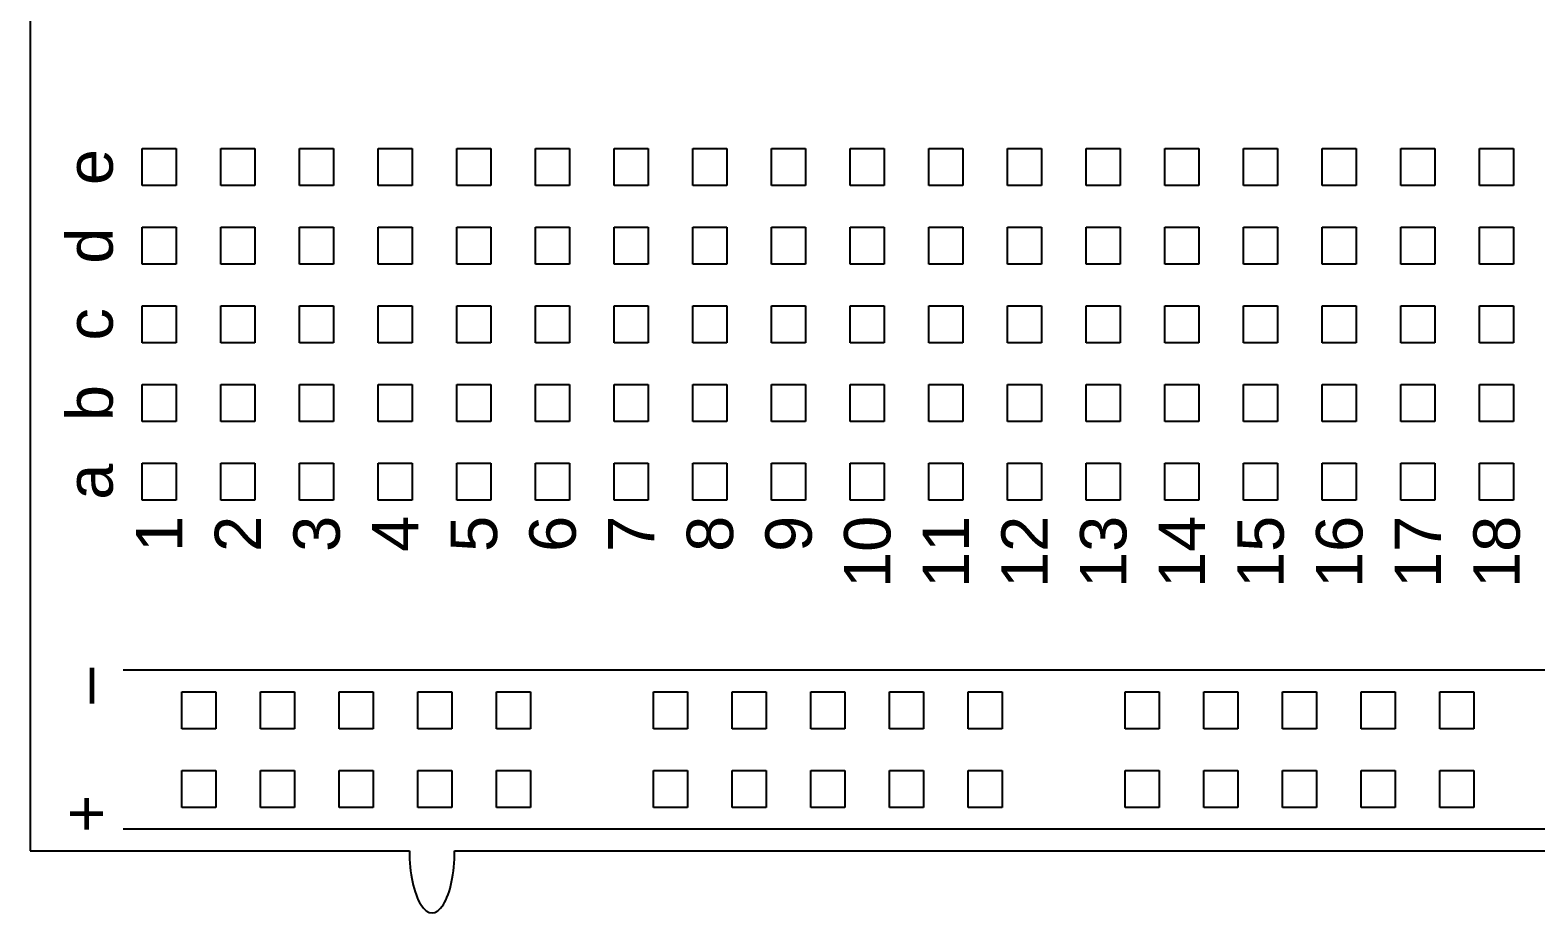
# Model space of a CAD drawing. Header units: millimetres. Extents: x -42 to 42, y 0 to 57.
# Drawn here: x -42 to 6.62, y 0 to 28.5 of the extents above; entities that cross this region are included whole.
import ezdxf
from ezdxf.enums import TextEntityAlignment as Align

# ---------------------------------------------------------------- set-up
doc = ezdxf.new("R2010")
doc.units = ezdxf.units.MM
doc.layers.get('0').update_dxf_attribs({"lineweight": 25})
doc.layers.add('ProtoboardLabels', color=178, linetype='Continuous', lineweight=25, true_color=0x000000)
doc.styles.add('textstyle11', font='')
doc.styles.add('textstyle12', font='')
doc.styles.add('textstyle13', font='')
doc.styles.add('textstyle14', font='')
doc.styles.add('textstyle15', font='')
doc.styles.add('textstyle21', font='')
doc.styles.add('textstyle22', font='')
doc.styles.add('textstyle23', font='')
doc.styles.add('textstyle24', font='')
doc.styles.add('textstyle25', font='')
doc.styles.add('textstyle26', font='')
doc.styles.add('textstyle27', font='')
doc.styles.add('textstyle28', font='')
doc.styles.add('textstyle29', font='')
doc.styles.add('textstyle30', font='')
doc.styles.add('textstyle31', font='')
doc.styles.add('textstyle32', font='')
doc.styles.add('textstyle33', font='')
doc.styles.add('textstyle34', font='')
doc.styles.add('textstyle35', font='')
doc.styles.add('textstyle36', font='')
doc.styles.add('textstyle37', font='')
doc.styles.add('textstyle38', font='')
doc.styles.add('textstyle81', font='')
doc.styles.add('textstyle83', font='')
doc.styles.get('textstyle11').set_extended_font_data('Liberation Sans')
doc.styles.get('textstyle12').set_extended_font_data('Liberation Sans')
doc.styles.get('textstyle13').set_extended_font_data('Liberation Sans')
doc.styles.get('textstyle14').set_extended_font_data('Liberation Sans')
doc.styles.get('textstyle15').set_extended_font_data('Liberation Sans')
doc.styles.get('textstyle21').set_extended_font_data('Liberation Sans')
doc.styles.get('textstyle22').set_extended_font_data('Liberation Sans')
doc.styles.get('textstyle23').set_extended_font_data('Liberation Sans')
doc.styles.get('textstyle24').set_extended_font_data('Liberation Sans')
doc.styles.get('textstyle25').set_extended_font_data('Liberation Sans')
doc.styles.get('textstyle26').set_extended_font_data('Liberation Sans')
doc.styles.get('textstyle27').set_extended_font_data('Liberation Sans')
doc.styles.get('textstyle28').set_extended_font_data('Liberation Sans')
doc.styles.get('textstyle29').set_extended_font_data('Liberation Sans')
doc.styles.get('textstyle30').set_extended_font_data('Liberation Sans')
doc.styles.get('textstyle31').set_extended_font_data('Liberation Sans')
doc.styles.get('textstyle32').set_extended_font_data('Liberation Sans')
doc.styles.get('textstyle33').set_extended_font_data('Liberation Sans')
doc.styles.get('textstyle34').set_extended_font_data('Liberation Sans')
doc.styles.get('textstyle35').set_extended_font_data('Liberation Sans')
doc.styles.get('textstyle36').set_extended_font_data('Liberation Sans')
doc.styles.get('textstyle37').set_extended_font_data('Liberation Sans')
doc.styles.get('textstyle38').set_extended_font_data('Liberation Sans')
doc.styles.get('textstyle81').set_extended_font_data('Liberation Sans')
doc.styles.get('textstyle83').set_extended_font_data('Liberation Sans')

msp = doc.modelspace()

# ---------------------------------------------------------------- linework, layer by layer
for p, q in [((-42, 57), (-42, 2)), ((-38.38, 24.68), (-37.28, 24.68)), ((-38.38, 23.48), (-38.38, 24.68)), ((-37.28, 24.68), (-37.28, 23.48)), ((-35.84, 24.68), (-34.74, 24.68)), ((-35.84, 23.48), (-35.84, 24.68)), ((-34.74, 24.68), (-34.74, 23.48)), ((-33.3, 24.68), (-32.2, 24.68)), ((-33.3, 23.48), (-33.3, 24.68)), ((-32.2, 24.68), (-32.2, 23.48)), ((-30.76, 24.68), (-29.66, 24.68)), ((-30.76, 23.48), (-30.76, 24.68)), ((-29.66, 24.68), (-29.66, 23.48)), ((-28.22, 24.68), (-27.12, 24.68)), ((-28.22, 23.48), (-28.22, 24.68)), ((-27.12, 24.68), (-27.12, 23.48)), ((-25.68, 24.68), (-24.58, 24.68)), ((-25.68, 23.48), (-25.68, 24.68)), ((-24.58, 24.68), (-24.58, 23.48)), ((-23.14, 24.68), (-22.04, 24.68)), ((-23.14, 23.48), (-23.14, 24.68)), ((-22.04, 24.68), (-22.04, 23.48)), ((-20.6, 24.68), (-19.5, 24.68)), ((-20.6, 23.48), (-20.6, 24.68)), ((-19.5, 24.68), (-19.5, 23.48)), ((-18.06, 24.68), (-16.96, 24.68)), ((-18.06, 23.48), (-18.06, 24.68)), ((-16.96, 24.68), (-16.96, 23.48)), ((-15.52, 24.68), (-14.42, 24.68)), ((-15.52, 23.48), (-15.52, 24.68)), ((-14.42, 24.68), (-14.42, 23.48)), ((-12.98, 24.68), (-11.88, 24.68)), ((-12.98, 23.48), (-12.98, 24.68)), ((-11.88, 24.68), (-11.88, 23.48)), ((-10.44, 24.68), (-9.34, 24.68)), ((-10.44, 23.48), (-10.44, 24.68)), ((-9.34, 24.68), (-9.34, 23.48)), ((-7.9, 24.68), (-6.8, 24.68)), ((-7.9, 23.48), (-7.9, 24.68)), ((-6.8, 24.68), (-6.8, 23.48)), ((-5.36, 24.68), (-4.26, 24.68)), ((-5.36, 23.48), (-5.36, 24.68)), ((-4.26, 24.68), (-4.26, 23.48)), ((-2.82, 24.68), (-1.72, 24.68)), ((-2.82, 23.48), (-2.82, 24.68)), ((-1.72, 24.68), (-1.72, 23.48)), ((-0.28, 24.68), (0.82, 24.68)), ((-0.28, 23.48), (-0.28, 24.68)), ((0.82, 24.68), (0.82, 23.48)), ((2.26, 24.68), (3.36, 24.68)), ((2.26, 23.48), (2.26, 24.68)), ((3.36, 24.68), (3.36, 23.48)), ((4.8, 24.68), (5.9, 24.68)), ((4.8, 23.48), (4.8, 24.68)), ((5.9, 24.68), (5.9, 23.48)), ((-37.28, 23.48), (-38.38, 23.48)), ((-34.74, 23.48), (-35.84, 23.48)), ((-32.2, 23.48), (-33.3, 23.48)), ((-29.66, 23.48), (-30.76, 23.48)), ((-27.12, 23.48), (-28.22, 23.48)), ((-24.58, 23.48), (-25.68, 23.48)), ((-22.04, 23.48), (-23.14, 23.48)), ((-19.5, 23.48), (-20.6, 23.48)), ((-16.96, 23.48), (-18.06, 23.48)), ((-14.42, 23.48), (-15.52, 23.48)), ((-11.88, 23.48), (-12.98, 23.48)), ((-9.34, 23.48), (-10.44, 23.48)), ((-6.8, 23.48), (-7.9, 23.48)), ((-4.26, 23.48), (-5.36, 23.48)), ((-1.72, 23.48), (-2.82, 23.48)), ((0.82, 23.48), (-0.28, 23.48)), ((3.36, 23.48), (2.26, 23.48)), ((5.9, 23.48), (4.8, 23.48)), ((-38.38, 22.14), (-37.28, 22.14)), ((-38.38, 20.94), (-38.38, 22.14)), ((-37.28, 22.14), (-37.28, 20.94)), ((-35.84, 22.14), (-34.74, 22.14)), ((-35.84, 20.94), (-35.84, 22.14)), ((-34.74, 22.14), (-34.74, 20.94)), ((-33.3, 22.14), (-32.2, 22.14)), ((-33.3, 20.94), (-33.3, 22.14)), ((-32.2, 22.14), (-32.2, 20.94)), ((-30.76, 22.14), (-29.66, 22.14)), ((-30.76, 20.94), (-30.76, 22.14)), ((-29.66, 22.14), (-29.66, 20.94)), ((-28.22, 22.14), (-27.12, 22.14)), ((-28.22, 20.94), (-28.22, 22.14)), ((-27.12, 22.14), (-27.12, 20.94)), ((-25.68, 22.14), (-24.58, 22.14)), ((-25.68, 20.94), (-25.68, 22.14)), ((-24.58, 22.14), (-24.58, 20.94)), ((-23.14, 22.14), (-22.04, 22.14)), ((-23.14, 20.94), (-23.14, 22.14)), ((-22.04, 22.14), (-22.04, 20.94)), ((-20.6, 22.14), (-19.5, 22.14)), ((-20.6, 20.94), (-20.6, 22.14)), ((-19.5, 22.14), (-19.5, 20.94)), ((-18.06, 22.14), (-16.96, 22.14)), ((-18.06, 20.94), (-18.06, 22.14)), ((-16.96, 22.14), (-16.96, 20.94)), ((-15.52, 22.14), (-14.42, 22.14)), ((-15.52, 20.94), (-15.52, 22.14)), ((-14.42, 22.14), (-14.42, 20.94)), ((-12.98, 22.14), (-11.88, 22.14)), ((-12.98, 20.94), (-12.98, 22.14)), ((-11.88, 22.14), (-11.88, 20.94)), ((-10.44, 22.14), (-9.34, 22.14)), ((-10.44, 20.94), (-10.44, 22.14)), ((-9.34, 22.14), (-9.34, 20.94)), ((-7.9, 22.14), (-6.8, 22.14)), ((-7.9, 20.94), (-7.9, 22.14)), ((-6.8, 22.14), (-6.8, 20.94)), ((-5.36, 22.14), (-4.26, 22.14)), ((-5.36, 20.94), (-5.36, 22.14)), ((-4.26, 22.14), (-4.26, 20.94)), ((-2.82, 22.14), (-1.72, 22.14)), ((-2.82, 20.94), (-2.82, 22.14)), ((-1.72, 22.14), (-1.72, 20.94)), ((-0.28, 22.14), (0.82, 22.14)), ((-0.28, 20.94), (-0.28, 22.14)), ((0.82, 22.14), (0.82, 20.94)), ((2.26, 22.14), (3.36, 22.14)), ((2.26, 20.94), (2.26, 22.14)), ((3.36, 22.14), (3.36, 20.94)), ((4.8, 22.14), (5.9, 22.14)), ((4.8, 20.94), (4.8, 22.14)), ((5.9, 22.14), (5.9, 20.94)), ((-37.28, 20.94), (-38.38, 20.94)), ((-34.74, 20.94), (-35.84, 20.94)), ((-32.2, 20.94), (-33.3, 20.94)), ((-29.66, 20.94), (-30.76, 20.94)), ((-27.12, 20.94), (-28.22, 20.94)), ((-24.58, 20.94), (-25.68, 20.94)), ((-22.04, 20.94), (-23.14, 20.94)), ((-19.5, 20.94), (-20.6, 20.94)), ((-16.96, 20.94), (-18.06, 20.94)), ((-14.42, 20.94), (-15.52, 20.94)), ((-11.88, 20.94), (-12.98, 20.94)), ((-9.34, 20.94), (-10.44, 20.94)), ((-6.8, 20.94), (-7.9, 20.94)), ((-4.26, 20.94), (-5.36, 20.94)), ((-1.72, 20.94), (-2.82, 20.94)), ((0.82, 20.94), (-0.28, 20.94)), ((3.36, 20.94), (2.26, 20.94)), ((5.9, 20.94), (4.8, 20.94)), ((-38.38, 19.6), (-37.28, 19.6)), ((-38.38, 18.4), (-38.38, 19.6)), ((-37.28, 19.6), (-37.28, 18.4)), ((-35.84, 19.6), (-34.74, 19.6)), ((-35.84, 18.4), (-35.84, 19.6)), ((-34.74, 19.6), (-34.74, 18.4)), ((-33.3, 19.6), (-32.2, 19.6)), ((-33.3, 18.4), (-33.3, 19.6)), ((-32.2, 19.6), (-32.2, 18.4)), ((-30.76, 19.6), (-29.66, 19.6)), ((-30.76, 18.4), (-30.76, 19.6)), ((-29.66, 19.6), (-29.66, 18.4)), ((-28.22, 19.6), (-27.12, 19.6)), ((-28.22, 18.4), (-28.22, 19.6)), ((-27.12, 19.6), (-27.12, 18.4)), ((-25.68, 19.6), (-24.58, 19.6)), ((-25.68, 18.4), (-25.68, 19.6)), ((-24.58, 19.6), (-24.58, 18.4)), ((-23.14, 19.6), (-22.04, 19.6)), ((-23.14, 18.4), (-23.14, 19.6)), ((-22.04, 19.6), (-22.04, 18.4)), ((-20.6, 19.6), (-19.5, 19.6)), ((-20.6, 18.4), (-20.6, 19.6)), ((-19.5, 19.6), (-19.5, 18.4)), ((-18.06, 19.6), (-16.96, 19.6)), ((-18.06, 18.4), (-18.06, 19.6)), ((-16.96, 19.6), (-16.96, 18.4)), ((-15.52, 19.6), (-14.42, 19.6)), ((-15.52, 18.4), (-15.52, 19.6)), ((-14.42, 19.6), (-14.42, 18.4)), ((-12.98, 19.6), (-11.88, 19.6)), ((-12.98, 18.4), (-12.98, 19.6)), ((-11.88, 19.6), (-11.88, 18.4)), ((-10.44, 19.6), (-9.34, 19.6)), ((-10.44, 18.4), (-10.44, 19.6)), ((-9.34, 19.6), (-9.34, 18.4)), ((-7.9, 19.6), (-6.8, 19.6)), ((-7.9, 18.4), (-7.9, 19.6)), ((-6.8, 19.6), (-6.8, 18.4)), ((-5.36, 19.6), (-4.26, 19.6)), ((-5.36, 18.4), (-5.36, 19.6)), ((-4.26, 19.6), (-4.26, 18.4)), ((-2.82, 19.6), (-1.72, 19.6)), ((-2.82, 18.4), (-2.82, 19.6)), ((-1.72, 19.6), (-1.72, 18.4)), ((-0.28, 19.6), (0.82, 19.6)), ((-0.28, 18.4), (-0.28, 19.6)), ((0.82, 19.6), (0.82, 18.4)), ((2.26, 19.6), (3.36, 19.6)), ((2.26, 18.4), (2.26, 19.6)), ((3.36, 19.6), (3.36, 18.4)), ((4.8, 19.6), (5.9, 19.6)), ((4.8, 18.4), (4.8, 19.6)), ((5.9, 19.6), (5.9, 18.4)), ((-37.28, 18.4), (-38.38, 18.4)), ((-34.74, 18.4), (-35.84, 18.4)), ((-32.2, 18.4), (-33.3, 18.4)), ((-29.66, 18.4), (-30.76, 18.4)), ((-27.12, 18.4), (-28.22, 18.4)), ((-24.58, 18.4), (-25.68, 18.4)), ((-22.04, 18.4), (-23.14, 18.4)), ((-19.5, 18.4), (-20.6, 18.4)), ((-16.96, 18.4), (-18.06, 18.4)), ((-14.42, 18.4), (-15.52, 18.4)), ((-11.88, 18.4), (-12.98, 18.4)), ((-9.34, 18.4), (-10.44, 18.4)), ((-6.8, 18.4), (-7.9, 18.4)), ((-4.26, 18.4), (-5.36, 18.4)), ((-1.72, 18.4), (-2.82, 18.4)), ((0.82, 18.4), (-0.28, 18.4)), ((3.36, 18.4), (2.26, 18.4)), ((5.9, 18.4), (4.8, 18.4)), ((-38.38, 17.06), (-37.28, 17.06)), ((-38.38, 15.86), (-38.38, 17.06)), ((-37.28, 17.06), (-37.28, 15.86)), ((-35.84, 17.06), (-34.74, 17.06)), ((-35.84, 15.86), (-35.84, 17.06)), ((-34.74, 17.06), (-34.74, 15.86)), ((-33.3, 17.06), (-32.2, 17.06)), ((-33.3, 15.86), (-33.3, 17.06)), ((-32.2, 17.06), (-32.2, 15.86)), ((-30.76, 17.06), (-29.66, 17.06)), ((-30.76, 15.86), (-30.76, 17.06)), ((-29.66, 17.06), (-29.66, 15.86)), ((-28.22, 17.06), (-27.12, 17.06)), ((-28.22, 15.86), (-28.22, 17.06)), ((-27.12, 17.06), (-27.12, 15.86)), ((-25.68, 17.06), (-24.58, 17.06)), ((-25.68, 15.86), (-25.68, 17.06)), ((-24.58, 17.06), (-24.58, 15.86)), ((-23.14, 17.06), (-22.04, 17.06)), ((-23.14, 15.86), (-23.14, 17.06)), ((-22.04, 17.06), (-22.04, 15.86)), ((-20.6, 17.06), (-19.5, 17.06)), ((-20.6, 15.86), (-20.6, 17.06)), ((-19.5, 17.06), (-19.5, 15.86)), ((-18.06, 17.06), (-16.96, 17.06)), ((-18.06, 15.86), (-18.06, 17.06)), ((-16.96, 17.06), (-16.96, 15.86)), ((-15.52, 17.06), (-14.42, 17.06)), ((-15.52, 15.86), (-15.52, 17.06)), ((-14.42, 17.06), (-14.42, 15.86)), ((-12.98, 17.06), (-11.88, 17.06)), ((-12.98, 15.86), (-12.98, 17.06)), ((-11.88, 17.06), (-11.88, 15.86)), ((-10.44, 17.06), (-9.34, 17.06)), ((-10.44, 15.86), (-10.44, 17.06)), ((-9.34, 17.06), (-9.34, 15.86)), ((-7.9, 17.06), (-6.8, 17.06)), ((-7.9, 15.86), (-7.9, 17.06)), ((-6.8, 17.06), (-6.8, 15.86)), ((-5.36, 17.06), (-4.26, 17.06)), ((-5.36, 15.86), (-5.36, 17.06)), ((-4.26, 17.06), (-4.26, 15.86)), ((-2.82, 17.06), (-1.72, 17.06)), ((-2.82, 15.86), (-2.82, 17.06)), ((-1.72, 17.06), (-1.72, 15.86)), ((-0.28, 17.06), (0.82, 17.06)), ((-0.28, 15.86), (-0.28, 17.06)), ((0.82, 17.06), (0.82, 15.86)), ((2.26, 17.06), (3.36, 17.06)), ((2.26, 15.86), (2.26, 17.06)), ((3.36, 17.06), (3.36, 15.86)), ((4.8, 17.06), (5.9, 17.06)), ((4.8, 15.86), (4.8, 17.06)), ((5.9, 17.06), (5.9, 15.86)), ((-37.28, 15.86), (-38.38, 15.86)), ((-34.74, 15.86), (-35.84, 15.86)), ((-32.2, 15.86), (-33.3, 15.86)), ((-29.66, 15.86), (-30.76, 15.86)), ((-27.12, 15.86), (-28.22, 15.86)), ((-24.58, 15.86), (-25.68, 15.86)), ((-22.04, 15.86), (-23.14, 15.86)), ((-19.5, 15.86), (-20.6, 15.86)), ((-16.96, 15.86), (-18.06, 15.86)), ((-14.42, 15.86), (-15.52, 15.86)), ((-11.88, 15.86), (-12.98, 15.86)), ((-9.34, 15.86), (-10.44, 15.86)), ((-6.8, 15.86), (-7.9, 15.86)), ((-4.26, 15.86), (-5.36, 15.86)), ((-1.72, 15.86), (-2.82, 15.86)), ((0.82, 15.86), (-0.28, 15.86)), ((3.36, 15.86), (2.26, 15.86)), ((5.9, 15.86), (4.8, 15.86)), ((-38.38, 14.52), (-37.28, 14.52)), ((-38.38, 13.32), (-38.38, 14.52)), ((-37.28, 14.52), (-37.28, 13.32)), ((-35.84, 14.52), (-34.74, 14.52)), ((-35.84, 13.32), (-35.84, 14.52)), ((-34.74, 14.52), (-34.74, 13.32)), ((-33.3, 14.52), (-32.2, 14.52)), ((-33.3, 13.32), (-33.3, 14.52)), ((-32.2, 14.52), (-32.2, 13.32)), ((-30.76, 14.52), (-29.66, 14.52)), ((-30.76, 13.32), (-30.76, 14.52)), ((-29.66, 14.52), (-29.66, 13.32)), ((-28.22, 14.52), (-27.12, 14.52)), ((-28.22, 13.32), (-28.22, 14.52)), ((-27.12, 14.52), (-27.12, 13.32)), ((-25.68, 14.52), (-24.58, 14.52)), ((-25.68, 13.32), (-25.68, 14.52)), ((-24.58, 14.52), (-24.58, 13.32)), ((-23.14, 14.52), (-22.04, 14.52)), ((-23.14, 13.32), (-23.14, 14.52)), ((-22.04, 14.52), (-22.04, 13.32)), ((-20.6, 14.52), (-19.5, 14.52)), ((-20.6, 13.32), (-20.6, 14.52)), ((-19.5, 14.52), (-19.5, 13.32)), ((-18.06, 14.52), (-16.96, 14.52)), ((-18.06, 13.32), (-18.06, 14.52)), ((-16.96, 14.52), (-16.96, 13.32)), ((-15.52, 14.52), (-14.42, 14.52)), ((-15.52, 13.32), (-15.52, 14.52)), ((-14.42, 14.52), (-14.42, 13.32)), ((-12.98, 14.52), (-11.88, 14.52)), ((-12.98, 13.32), (-12.98, 14.52)), ((-11.88, 14.52), (-11.88, 13.32)), ((-10.44, 14.52), (-9.34, 14.52)), ((-10.44, 13.32), (-10.44, 14.52)), ((-9.34, 14.52), (-9.34, 13.32)), ((-7.9, 14.52), (-6.8, 14.52)), ((-7.9, 13.32), (-7.9, 14.52)), ((-6.8, 14.52), (-6.8, 13.32)), ((-5.36, 14.52), (-4.26, 14.52)), ((-5.36, 13.32), (-5.36, 14.52)), ((-4.26, 14.52), (-4.26, 13.32)), ((-2.82, 14.52), (-1.72, 14.52)), ((-2.82, 13.32), (-2.82, 14.52)), ((-1.72, 14.52), (-1.72, 13.32)), ((-0.28, 14.52), (0.82, 14.52)), ((-0.28, 13.32), (-0.28, 14.52)), ((0.82, 14.52), (0.82, 13.32)), ((2.26, 14.52), (3.36, 14.52)), ((2.26, 13.32), (2.26, 14.52)), ((3.36, 14.52), (3.36, 13.32)), ((4.8, 14.52), (5.9, 14.52)), ((4.8, 13.32), (4.8, 14.52)), ((5.9, 14.52), (5.9, 13.32)), ((-37.28, 13.32), (-38.38, 13.32)), ((-34.74, 13.32), (-35.84, 13.32)), ((-32.2, 13.32), (-33.3, 13.32)), ((-29.66, 13.32), (-30.76, 13.32)), ((-27.12, 13.32), (-28.22, 13.32)), ((-24.58, 13.32), (-25.68, 13.32)), ((-22.04, 13.32), (-23.14, 13.32)), ((-19.5, 13.32), (-20.6, 13.32)), ((-16.96, 13.32), (-18.06, 13.32)), ((-14.42, 13.32), (-15.52, 13.32)), ((-11.88, 13.32), (-12.98, 13.32)), ((-9.34, 13.32), (-10.44, 13.32)), ((-6.8, 13.32), (-7.9, 13.32)), ((-4.26, 13.32), (-5.36, 13.32)), ((-1.72, 13.32), (-2.82, 13.32)), ((0.82, 13.32), (-0.28, 13.32)), ((3.36, 13.32), (2.26, 13.32)), ((5.9, 13.32), (4.8, 13.32)), ((-37.1, 7.14), (-36, 7.14)), ((-37.1, 5.94), (-37.1, 7.14)), ((-36, 7.14), (-36, 5.94)), ((-34.56, 7.14), (-33.46, 7.14)), ((-34.56, 5.94), (-34.56, 7.14)), ((-33.46, 7.14), (-33.46, 5.94)), ((-32.02, 7.14), (-30.92, 7.14)), ((-32.02, 5.94), (-32.02, 7.14)), ((-30.92, 7.14), (-30.92, 5.94)), ((-29.48, 7.14), (-28.38, 7.14)), ((-29.48, 5.94), (-29.48, 7.14)), ((-28.38, 7.14), (-28.38, 5.94)), ((-26.94, 7.14), (-25.84, 7.14)), ((-26.94, 5.94), (-26.94, 7.14)), ((-25.84, 7.14), (-25.84, 5.94)), ((-21.87, 7.14), (-20.77, 7.14)), ((-21.87, 5.94), (-21.87, 7.14)), ((-20.77, 7.14), (-20.77, 5.94)), ((-19.33, 7.14), (-18.23, 7.14)), ((-19.33, 5.94), (-19.33, 7.14)), ((-18.23, 7.14), (-18.23, 5.94)), ((-16.79, 7.14), (-15.69, 7.14)), ((-16.79, 5.94), (-16.79, 7.14)), ((-15.69, 7.14), (-15.69, 5.94)), ((-14.25, 7.14), (-13.15, 7.14)), ((-14.25, 5.94), (-14.25, 7.14)), ((-13.15, 7.14), (-13.15, 5.94)), ((-11.71, 7.14), (-10.61, 7.14)), ((-11.71, 5.94), (-11.71, 7.14)), ((-10.61, 7.14), (-10.61, 5.94)), ((-6.64, 7.14), (-5.54, 7.14)), ((-6.64, 5.94), (-6.64, 7.14)), ((-5.54, 7.14), (-5.54, 5.94)), ((-4.1, 7.14), (-3, 7.14)), ((-4.1, 5.94), (-4.1, 7.14)), ((-3, 7.14), (-3, 5.94)), ((-1.56, 7.14), (-0.46, 7.14)), ((-1.56, 5.94), (-1.56, 7.14)), ((-0.46, 7.14), (-0.46, 5.94)), ((0.98, 7.14), (2.08, 7.14)), ((0.98, 5.94), (0.98, 7.14)), ((2.08, 7.14), (2.08, 5.94)), ((3.52, 7.14), (4.62, 7.14)), ((3.52, 5.94), (3.52, 7.14)), ((4.62, 7.14), (4.62, 5.94)), ((-36, 5.94), (-37.1, 5.94)), ((-33.46, 5.94), (-34.56, 5.94)), ((-30.92, 5.94), (-32.02, 5.94)), ((-28.38, 5.94), (-29.48, 5.94)), ((-25.84, 5.94), (-26.94, 5.94)), ((-20.77, 5.94), (-21.87, 5.94)), ((-18.23, 5.94), (-19.33, 5.94)), ((-15.69, 5.94), (-16.79, 5.94)), ((-13.15, 5.94), (-14.25, 5.94)), ((-10.61, 5.94), (-11.71, 5.94)), ((-5.54, 5.94), (-6.64, 5.94)), ((-3, 5.94), (-4.1, 5.94)), ((-0.46, 5.94), (-1.56, 5.94)), ((2.08, 5.94), (0.98, 5.94)), ((4.62, 5.94), (3.52, 5.94)), ((-37.1, 4.6), (-36, 4.6)), ((-37.1, 3.4), (-37.1, 4.6)), ((-36, 4.6), (-36, 3.4)), ((-34.56, 4.6), (-33.46, 4.6)), ((-34.56, 3.4), (-34.56, 4.6)), ((-33.46, 4.6), (-33.46, 3.4)), ((-32.02, 4.6), (-30.92, 4.6)), ((-32.02, 3.4), (-32.02, 4.6)), ((-30.92, 4.6), (-30.92, 3.4)), ((-29.48, 3.4), (-29.48, 4.6)), ((-29.48, 4.6), (-28.38, 4.6)), ((-28.38, 4.6), (-28.38, 3.4)), ((-26.94, 4.6), (-25.84, 4.6)), ((-26.94, 3.4), (-26.94, 4.6)), ((-25.84, 4.6), (-25.84, 3.4)), ((-21.87, 4.6), (-20.77, 4.6)), ((-21.87, 3.4), (-21.87, 4.6)), ((-20.77, 4.6), (-20.77, 3.4)), ((-19.33, 4.6), (-18.23, 4.6)), ((-19.33, 3.4), (-19.33, 4.6)), ((-18.23, 4.6), (-18.23, 3.4)), ((-16.79, 4.6), (-15.69, 4.6)), ((-16.79, 3.4), (-16.79, 4.6)), ((-15.69, 4.6), (-15.69, 3.4)), ((-14.25, 4.6), (-13.15, 4.6)), ((-14.25, 3.4), (-14.25, 4.6)), ((-13.15, 4.6), (-13.15, 3.4)), ((-11.71, 4.6), (-10.61, 4.6)), ((-11.71, 3.4), (-11.71, 4.6)), ((-10.61, 4.6), (-10.61, 3.4)), ((-6.64, 4.6), (-5.54, 4.6)), ((-6.64, 3.4), (-6.64, 4.6)), ((-5.54, 4.6), (-5.54, 3.4)), ((-4.1, 4.6), (-3, 4.6)), ((-4.1, 3.4), (-4.1, 4.6)), ((-3, 4.6), (-3, 3.4)), ((-1.56, 4.6), (-0.46, 4.6)), ((-1.56, 3.4), (-1.56, 4.6)), ((-0.46, 4.6), (-0.46, 3.4)), ((0.98, 4.6), (2.08, 4.6)), ((0.98, 3.4), (0.98, 4.6)), ((2.08, 4.6), (2.08, 3.4)), ((3.52, 4.6), (4.62, 4.6)), ((3.52, 3.4), (3.52, 4.6)), ((4.62, 4.6), (4.62, 3.4)), ((-36, 3.4), (-37.1, 3.4)), ((-33.46, 3.4), (-34.56, 3.4)), ((-30.92, 3.4), (-32.02, 3.4)), ((-28.38, 3.4), (-29.48, 3.4)), ((-25.84, 3.4), (-26.94, 3.4)), ((-20.77, 3.4), (-21.87, 3.4)), ((-18.23, 3.4), (-19.33, 3.4)), ((-15.69, 3.4), (-16.79, 3.4)), ((-13.15, 3.4), (-14.25, 3.4)), ((-10.61, 3.4), (-11.71, 3.4)), ((-5.54, 3.4), (-6.64, 3.4)), ((-3, 3.4), (-4.1, 3.4)), ((-0.46, 3.4), (-1.56, 3.4)), ((2.08, 3.4), (0.98, 3.4)), ((4.62, 3.4), (3.52, 3.4)), ((-42, 2), (-29.752, 2)), ((-28.292, 2), (26.292, 2))]:
    msp.add_line(p, q)
msp.add_ellipse((-29.022, 2), major_axis=(0, -2), ratio=0.365, start_param=4.712389, end_param=7.853982)
at = {"layer": 'ProtoboardLabels', "color": 5, "true_color": 0x0000ff}
msp.add_line((35.08, 7.84), (-39, 7.84), dxfattribs=at)
at = {"layer": 'ProtoboardLabels', "color": 16, "true_color": 0x800000}
msp.add_line((35.08, 2.7), (-39, 2.7), dxfattribs=at)

# ---------------------------------------------------------------- texts
at = {"layer": 'ProtoboardLabels'}
for s, style, p in [('e', 'textstyle15', (-38.88, 24.08)), ('d', 'textstyle14', (-38.88, 21.54)), ('c', 'textstyle13', (-38.88, 19)), ('b', 'textstyle12', (-38.88, 16.46)), ('a', 'textstyle11', (-38.88, 13.92))]:
    msp.add_text(s, height=1.5, rotation=90, dxfattribs=dict(at, style=style)).set_placement(p, align=Align.BOTTOM_CENTER)
for s, style, p in [('1', 'textstyle21', (-37.83, 12.82)), ('2', 'textstyle22', (-35.29, 12.82)), ('3', 'textstyle23', (-32.75, 12.82)), ('4', 'textstyle24', (-30.21, 12.82)), ('5', 'textstyle25', (-27.67, 12.82)), ('6', 'textstyle26', (-25.13, 12.82)), ('7', 'textstyle27', (-22.59, 12.82)), ('8', 'textstyle28', (-20.05, 12.82)), ('9', 'textstyle29', (-17.51, 12.82)), ('10', 'textstyle30', (-14.97, 12.82)), ('11', 'textstyle31', (-12.43, 12.82)), ('12', 'textstyle32', (-9.89, 12.82)), ('13', 'textstyle33', (-7.35, 12.82)), ('14', 'textstyle34', (-4.81, 12.82)), ('15', 'textstyle35', (-2.27, 12.82)), ('16', 'textstyle36', (0.27, 12.82)), ('17', 'textstyle37', (2.81, 12.82)), ('18', 'textstyle38', (5.35, 12.82))]:
    msp.add_text(s, height=1.5, rotation=90, dxfattribs=dict(at, style=style)).set_placement(p, align=Align.MIDDLE_RIGHT)
at = {"layer": 'ProtoboardLabels', "color": 5, "true_color": 0x0000ff, "style": 'textstyle83'}
msp.add_text('–', height=1.5, rotation=90, dxfattribs=at).set_placement((-39, 7.34), align=Align.BOTTOM_CENTER)
at = {"layer": 'ProtoboardLabels', "color": 16, "true_color": 0x800000, "style": 'textstyle81'}
msp.add_text('+', height=1.5, rotation=90, dxfattribs=at).set_placement((-39, 3.2), align=Align.BOTTOM_CENTER)

doc.saveas('drawing.dxf')
